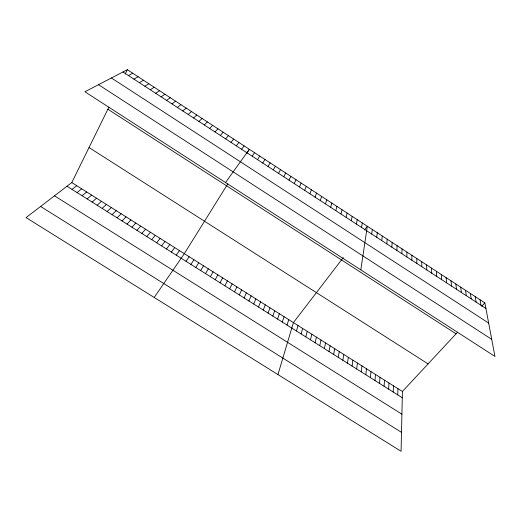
<?xml version="1.0" encoding="UTF-8"?>
<svg xmlns="http://www.w3.org/2000/svg" width="521" height="521" viewBox="0 0 521 521"><rect width="100%" height="100%" fill="white"/><g stroke="black" fill="none" stroke-linecap="round" stroke-linejoin="round"><path stroke-width="0.78" d="M411.857 260.213L411.877 255.297M406.862 256.964L406.953 252.086M457.568 332.222L402.414 391.466L401.079 451.303L26.05 217.609L71.787 182.565L108.896 107.163M397.744 394.892L397.94 388.64M401.867 253.707L402.023 248.869M393.199 392.026L393.459 385.814M396.859 250.445L397.087 245.651M388.653 389.161L388.972 382.974M384.101 386.289L384.485 380.141M391.844 247.175L392.15 242.428M379.542 383.41L379.985 377.295M386.816 243.9L387.201 239.198M374.983 380.532L375.485 374.449M370.411 377.647L370.972 371.603M381.789 240.624L382.245 235.967M365.833 374.762L366.458 368.751M361.255 371.87L361.939 365.892M376.755 237.342L377.282 232.731M356.664 368.972L357.413 363.033M371.707 234.059L372.313 229.487M352.072 366.074L352.88 360.167M347.468 363.176L348.341 357.302M360.819 269.858L367.331 226.244L364.492 229.943M342.864 360.265L343.795 354.43M361.535 227.43L362.284 222.949M338.253 357.36L339.243 351.558M333.635 354.443L334.69 348.679M356.403 224.082L357.23 219.654M329.012 351.525L330.125 345.794M351.265 220.735L352.17 216.352M324.381 348.608L325.56 342.909M319.744 345.677L320.988 340.018M346.12 217.381L347.097 213.043M315.101 342.753L316.403 337.126M340.968 214.027L342.023 209.729M310.451 339.816L311.819 334.228M305.794 336.879L307.227 331.323M335.804 210.66L336.937 206.414M301.138 333.941L302.629 328.419M296.469 330.998L298.025 325.514M330.64 207.293L331.844 203.092M277.947 374.579L293.421 322.597L343.293 257.582M325.462 203.919L326.745 199.764M287.058 325.058L288.745 319.647M282.31 322.063L284.062 316.69M320.278 200.546L321.639 196.437M277.556 319.067L279.373 313.727M272.802 316.065L274.684 310.763M315.088 197.159L316.527 193.102M268.035 313.056L269.982 307.794M309.884 193.773L311.402 189.761M263.261 310.047L265.274 304.818M258.488 307.032L260.565 301.841M304.681 190.38L306.276 186.414M253.701 304.01L255.844 298.859M299.464 186.98L301.138 183.06M248.914 300.988L251.122 295.876M244.115 297.966L246.387 292.887M294.241 183.581L295.993 179.706M239.315 294.932L241.653 289.891M289.012 180.175L290.842 176.345M234.502 291.897L236.912 286.895M125.196 74.047L127.339 69.697L484.862 302.903L494.95 356.436L84.903 91.768L127.339 69.697M229.683 288.862L232.158 283.893M283.776 176.762L285.684 172.985M224.864 285.814L227.403 280.891M278.527 173.343L280.519 169.612M220.031 282.773L222.643 277.882M215.199 279.718L217.869 274.867M273.278 169.918L275.342 166.238M210.354 276.664L213.096 271.851M205.502 273.603L208.315 268.829M268.015 166.492L270.158 162.858M200.65 270.542L203.529 265.801M262.747 163.06L264.974 159.472M227.788 183.9L184.31 253.662L154.196 297.465M246.856 153.304L249.357 149.286L225.528 182.532M195.785 267.475L198.735 262.773M190.92 264.401L193.929 259.738M257.472 159.621L259.777 156.085M186.043 261.327L189.123 256.703M252.184 156.176L254.574 152.686M176.274 255.16L179.491 250.614M171.376 252.073L174.665 247.566M166.473 248.979L169.833 244.512M241.594 149.273L244.141 145.887M161.562 245.879L164.994 241.457M236.287 145.815L238.911 142.474M156.652 242.779L160.142 238.39M151.728 239.673L155.291 235.329M230.966 142.35L233.675 139.061M146.798 236.567L150.432 232.255M225.645 138.886L228.432 135.642M141.862 233.447L145.567 229.181M136.919 230.334L140.696 226.101M220.311 135.408L223.183 132.217M131.969 227.208L135.818 223.021M481.697 306.302L484.862 302.903M214.971 131.93L217.928 128.785M127.013 224.082L130.927 219.934M122.051 220.95L126.036 216.84M209.624 128.446L212.659 125.353M117.082 217.817L121.139 213.747M112.106 214.678L116.235 210.647M204.271 124.955L207.384 121.907M107.124 211.533L111.325 207.547M198.905 121.458L202.102 118.462M102.136 208.38L106.401 204.434M193.532 117.961L196.814 115.017M97.134 205.228L101.478 201.321M92.132 202.076L96.548 198.208M188.153 114.457L191.52 111.559M87.118 198.911L91.605 195.088M82.103 195.746L86.662 191.962M182.767 110.947L186.212 108.101M77.075 192.575L81.712 188.83M177.368 107.43L180.904 104.636M72.048 189.403L76.75 185.697M171.963 103.907L175.584 101.165M166.551 100.377L170.25 97.688M161.132 96.847L164.916 94.21M155.701 93.311L159.569 90.719M150.263 89.768L154.216 87.228M144.818 86.219L148.856 83.731M139.368 82.67L143.49 80.234M133.904 79.107L138.117 76.724M128.433 75.545L132.731 73.214M40.599 206.459L401.502 432.352M54.484 195.818L401.912 414.188M71.787 182.565L402.414 391.466M67.007 186.225L402.277 397.751M89.026 147.528L428.08 363.899M107.88 109.221L456.064 333.837M98.521 84.689L491.726 339.34M111.416 77.981L488.665 323.085M122.956 71.976L485.911 308.465M480.043 299.757L481.02 305.28M475.217 296.612L476.129 302.095M470.385 293.46L471.225 298.898M465.546 290.308L466.315 295.7M460.701 287.143L461.398 292.496M455.849 283.978L456.481 289.292M450.991 280.812L451.551 286.081M446.126 277.634L446.614 282.864M441.254 274.456L441.671 279.64M436.377 271.278L436.715 276.417M431.486 268.087L431.759 273.186M426.595 264.896L426.797 269.95M421.697 261.698L421.821 266.706M416.787 258.501L416.846 263.463"/></g></svg>
